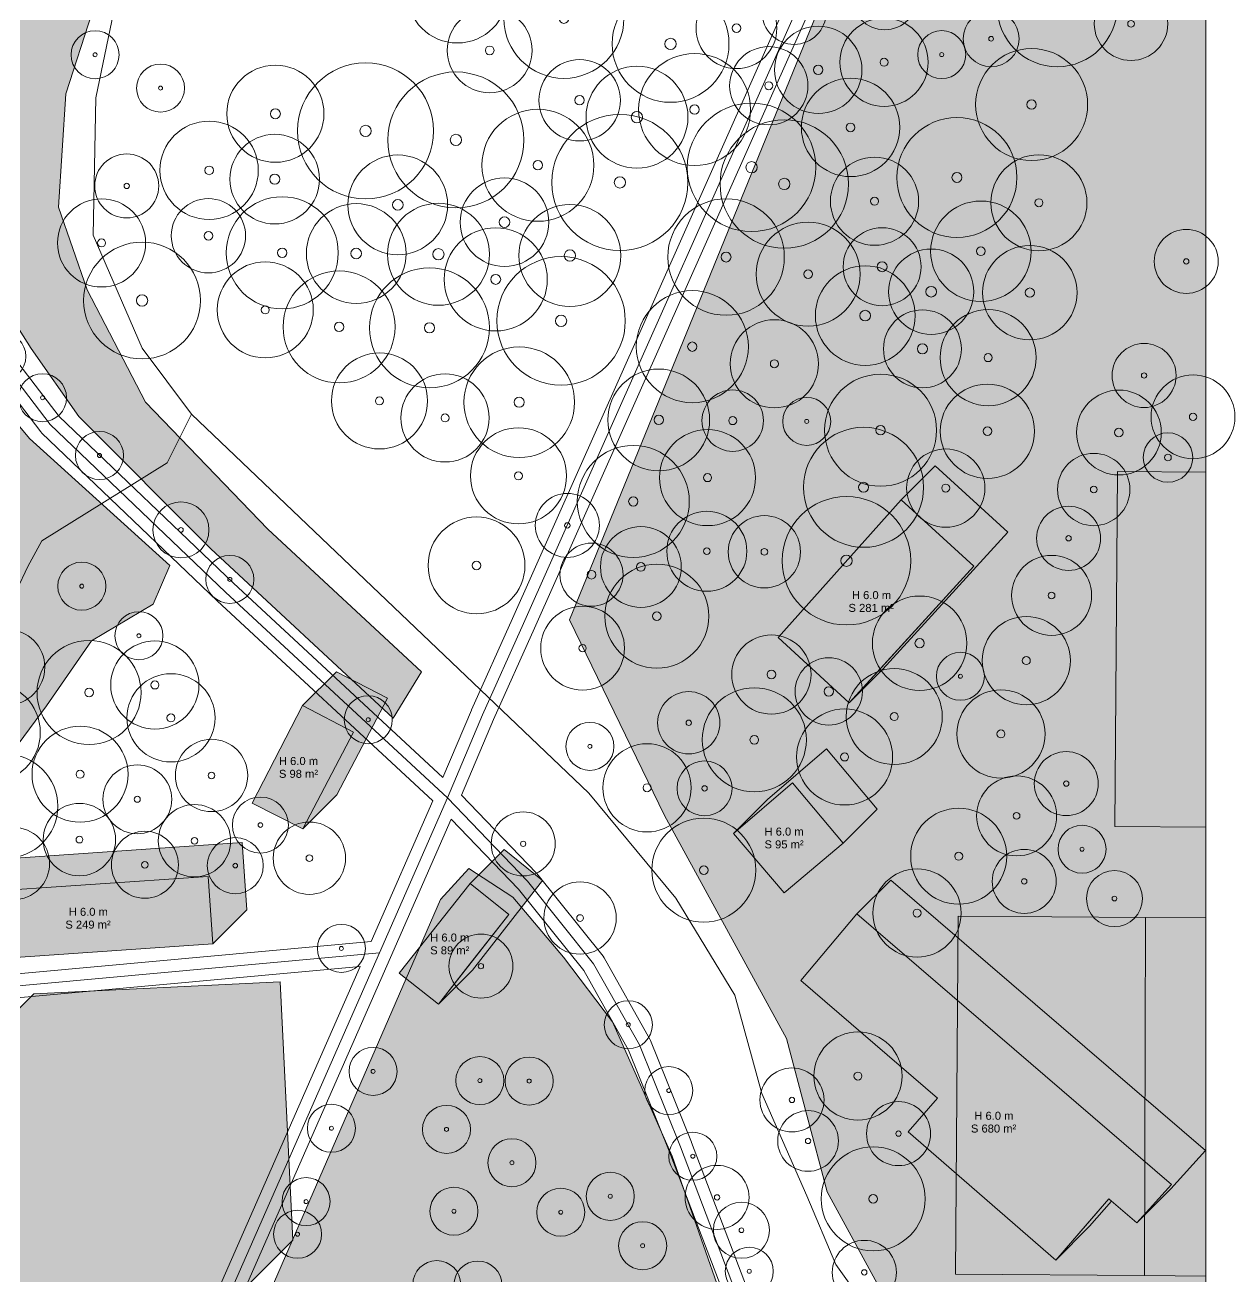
# Model space of a CAD drawing. Header units: metres. Extents: x -6 to 981, y -3 to 1020.
# Drawn here: x 826.9 to 978.1, y 257.2 to 413.7 of the extents above; entities that cross this region are included whole.
import ezdxf

# ---------------------------------------------------------------- set-up
doc = ezdxf.new("R2010")
doc.units = ezdxf.units.M
doc.header["$MEASUREMENT"] = 0
for name, color, linetype, lineweight, true_color in [('TPX_BUILDING_AREAS_TEXT', 7, 'CONTINUOUS', 0, 0x000000), ('TPX_BUILDING_HEIGHTS_TEXT', 7, 'CONTINUOUS', 0, 0x000000), ('TPX_BUILDINGS', 7, 'CONTINUOUS', 0, 0x000000), ('TPX_BUILDINGS_HATCH', 7, 'CONTINUOUS', 0, 0xf0f0f0), ('TPX_BUILDINGS_SHADOWS_HATCH', 7, 'CONTINUOUS', 0, 0x000000), ('TPX_BUILDINGS_SHADOWS_OUTLINES', 7, 'CONTINUOUS', 0, 0x000000), ('TPX_FRAME_PROJECT', 7, 'CONTINUOUS', 0, 0x000000), ('TPX_ROADS_AXES', 7, 'CONTINUOUS', 0, 0x323232), ('TPX_ROADS_CONTOURS', 7, 'CONTINUOUS', 0, 0x646464), ('TPX_VEGETATION_GREEN_SPACES', 7, 'CONTINUOUS', 0, 0x58ba48), ('TPX_VEGETATION_GREEN_SPACES_HATCH', 7, 'CONTINUOUS', 0, 0x58ba48), ('TPX_VEGETATION_TREES_INDIVIDUAL', 7, 'CONTINUOUS', 0, 0x136734), ('TPX_WATERWAYS', 7, 'CONTINUOUS', 0, 0x7aafdf)]:
    doc.layers.add(name, color=color, linetype=linetype, lineweight=lineweight, true_color=true_color)
doc.styles.add('TPX_TEXTE', font='arial.ttf')

# ---------------------------------------------------------------- blocks, each defined once
blk = doc.blocks.new('TREETR005_CR050')
at = {"layer": 'TPX_VEGETATION_TREES_INDIVIDUAL'}
for radius in [4.95, 0.5416666666666666]:
    blk.add_circle((0, 0, 0.0361), radius, dxfattribs=at)
blk = doc.blocks.new('TREETR006_CR055')
at = {"layer": 'TPX_VEGETATION_TREES_INDIVIDUAL'}
for radius in [5.46, 0.5833333333333334]:
    blk.add_circle((0, 0, 0.0361), radius, dxfattribs=at)
blk = doc.blocks.new('TREETR003_CR039')
at = {"layer": 'TPX_VEGETATION_TREES_INDIVIDUAL'}
for radius in [3.89, 0.3333333333333333]:
    blk.add_circle((0, 0, 0.0361), radius, dxfattribs=at)
blk = doc.blocks.new('TREETR007_CR064')
at = {"layer": 'TPX_VEGETATION_TREES_INDIVIDUAL'}
for radius in [6.37, 0.7083333333333334]:
    blk.add_circle((0, 0, 0.0361), radius, dxfattribs=at)
blk = doc.blocks.new('TREETR005_CR052')
at = {"layer": 'TPX_VEGETATION_TREES_INDIVIDUAL'}
for radius in [5.24, 0.4583333333333333]:
    blk.add_circle((0, 0, 0.0361), radius, dxfattribs=at)
blk = doc.blocks.new('TREETR006_CR075')
at = {"layer": 'TPX_VEGETATION_TREES_INDIVIDUAL'}
for radius in [7.5, 0.625]:
    blk.add_circle((0, 0, 0.0361), radius, dxfattribs=at)
blk = doc.blocks.new('TREETR007_CR085')
at = {"layer": 'TPX_VEGETATION_TREES_INDIVIDUAL'}
for radius in [8.5, 0.7083333333333334]:
    blk.add_circle((0, 0, 0.0361), radius, dxfattribs=at)
blk = doc.blocks.new('TREETR007_CR055')
at = {"layer": 'TPX_VEGETATION_TREES_INDIVIDUAL'}
for radius in [5.54, 0.6666666666666666]:
    blk.add_circle((0, 0, 0.0361), radius, dxfattribs=at)
blk = doc.blocks.new('TREETR006_CR070')
at = {"layer": 'TPX_VEGETATION_TREES_INDIVIDUAL'}
for radius in [7, 0.5833333333333334]:
    blk.add_circle((0, 0, 0.0361), radius, dxfattribs=at)
blk = doc.blocks.new('TREETR005_CR063')
at = {"layer": 'TPX_VEGETATION_TREES_INDIVIDUAL'}
for radius in [6.28, 0.5416666666666666]:
    blk.add_circle((0, 0, 0.0361), radius, dxfattribs=at)
blk = doc.blocks.new('TREETR004_CR042')
at = {"layer": 'TPX_VEGETATION_TREES_INDIVIDUAL'}
for radius in [4.19, 0.4166666666666667]:
    blk.add_circle((0, 0, 0.0361), radius, dxfattribs=at)
blk = doc.blocks.new('TREETR007_CR053')
at = {"layer": 'TPX_VEGETATION_TREES_INDIVIDUAL'}
for radius in [5.33, 0.6666666666666666]:
    blk.add_circle((0, 0, 0.0361), radius, dxfattribs=at)
blk = doc.blocks.new('TREETR005_CR061')
at = {"layer": 'TPX_VEGETATION_TREES_INDIVIDUAL'}
for radius in [6.05, 0.5416666666666666]:
    blk.add_circle((0, 0, 0.0361), radius, dxfattribs=at)
blk = doc.blocks.new('TREETR006_CR059')
at = {"layer": 'TPX_VEGETATION_TREES_INDIVIDUAL'}
for radius in [5.9, 0.5833333333333334]:
    blk.add_circle((0, 0, 0.0361), radius, dxfattribs=at)
blk = doc.blocks.new('TREETR003_CR040')
at = {"layer": 'TPX_VEGETATION_TREES_INDIVIDUAL'}
for radius in [4, 0.3333333333333333]:
    blk.add_circle((0, 0, 0.0361), radius, dxfattribs=at)
blk = doc.blocks.new('TREETR003_CR038')
at = {"layer": 'TPX_VEGETATION_TREES_INDIVIDUAL'}
for radius in [3.79, 0.3333333333333333]:
    blk.add_circle((0, 0, 0.0361), radius, dxfattribs=at)
blk = doc.blocks.new('TREETR003_CR030')
at = {"layer": 'TPX_VEGETATION_TREES_INDIVIDUAL'}
for radius in [3, 0.25]:
    blk.add_circle((0, 0, 0.0361), radius, dxfattribs=at)
blk = doc.blocks.new('TREETR006_CR069')
at = {"layer": 'TPX_VEGETATION_TREES_INDIVIDUAL'}
for radius in [6.91, 0.625]:
    blk.add_circle((0, 0, 0.0361), radius, dxfattribs=at)
blk = doc.blocks.new('TREETR003_CR035')
at = {"layer": 'TPX_VEGETATION_TREES_INDIVIDUAL'}
for radius in [3.5, 0.2916666666666667]:
    blk.add_circle((0, 0, 0.0361), radius, dxfattribs=at)
blk = doc.blocks.new('TREETR006_CR056')
at = {"layer": 'TPX_VEGETATION_TREES_INDIVIDUAL'}
for radius in [5.6, 0.625]:
    blk.add_circle((0, 0, 0.0361), radius, dxfattribs=at)
blk = doc.blocks.new('TREETR005_CR065')
at = {"layer": 'TPX_VEGETATION_TREES_INDIVIDUAL'}
for radius in [6.5, 0.5416666666666666]:
    blk.add_circle((0, 0, 0.0361), radius, dxfattribs=at)
blk = doc.blocks.new('TREETR005_CR049')
at = {"layer": 'TPX_VEGETATION_TREES_INDIVIDUAL'}
for radius in [4.89, 0.5]:
    blk.add_circle((0, 0, 0.0361), radius, dxfattribs=at)
blk = doc.blocks.new('TREETR005_CR053')
at = {"layer": 'TPX_VEGETATION_TREES_INDIVIDUAL'}
for radius in [5.3, 0.5416666666666666]:
    blk.add_circle((0, 0, 0.0361), radius, dxfattribs=at)
blk = doc.blocks.new('TREETR004_CR047')
at = {"layer": 'TPX_VEGETATION_TREES_INDIVIDUAL'}
for radius in [4.72, 0.4166666666666667]:
    blk.add_circle((0, 0, 0.0361), radius, dxfattribs=at)
blk = doc.blocks.new('TREETR005_CR060')
at = {"layer": 'TPX_VEGETATION_TREES_INDIVIDUAL'}
for radius in [6, 0.5]:
    blk.add_circle((0, 0, 0.0361), radius, dxfattribs=at)
blk = doc.blocks.new('TREETR006_CR051')
at = {"layer": 'TPX_VEGETATION_TREES_INDIVIDUAL'}
for radius in [5.09, 0.5833333333333334]:
    blk.add_circle((0, 0, 0.0361), radius, dxfattribs=at)
blk = doc.blocks.new('TREETR005_CR059')
at = {"layer": 'TPX_VEGETATION_TREES_INDIVIDUAL'}
for radius in [5.89, 0.5416666666666666]:
    blk.add_circle((0, 0, 0.0361), radius, dxfattribs=at)
blk = doc.blocks.new('TREETR006_CR064')
at = {"layer": 'TPX_VEGETATION_TREES_INDIVIDUAL'}
for radius in [6.36, 0.5833333333333334]:
    blk.add_circle((0, 0, 0.0361), radius, dxfattribs=at)
blk = doc.blocks.new('TREETR005_CR039')
at = {"layer": 'TPX_VEGETATION_TREES_INDIVIDUAL'}
for radius in [3.94, 0.5416666666666666]:
    blk.add_circle((0, 0, 0.0361), radius, dxfattribs=at)
blk = doc.blocks.new('TREETR006_CR065')
at = {"layer": 'TPX_VEGETATION_TREES_INDIVIDUAL'}
for radius in [6.45, 0.625]:
    blk.add_circle((0, 0, 0.0361), radius, dxfattribs=at)
blk = doc.blocks.new('TREETR005_CR062')
at = {"layer": 'TPX_VEGETATION_TREES_INDIVIDUAL'}
for radius in [6.15, 0.5416666666666666]:
    blk.add_circle((0, 0, 0.0361), radius, dxfattribs=at)
blk = doc.blocks.new('TREETR004_CR043')
at = {"layer": 'TPX_VEGETATION_TREES_INDIVIDUAL'}
for radius in [4.3, 0.375]:
    blk.add_circle((0, 0, 0.0361), radius, dxfattribs=at)
blk = doc.blocks.new('TREETR005_CR055')
at = {"layer": 'TPX_VEGETATION_TREES_INDIVIDUAL'}
for radius in [5.51, 0.5]:
    blk.add_circle((0, 0, 0.0361), radius, dxfattribs=at)
blk = doc.blocks.new('TREETR006_CR073')
at = {"layer": 'TPX_VEGETATION_TREES_INDIVIDUAL'}
for radius in [7.28, 0.625]:
    blk.add_circle((0, 0, 0.0361), radius, dxfattribs=at)
blk = doc.blocks.new('TREETR005_CR046')
at = {"layer": 'TPX_VEGETATION_TREES_INDIVIDUAL'}
for radius in [4.64, 0.5416666666666666]:
    blk.add_circle((0, 0, 0.0361), radius, dxfattribs=at)
blk = doc.blocks.new('TREETR005_CR051')
at = {"layer": 'TPX_VEGETATION_TREES_INDIVIDUAL'}
for radius in [5.05, 0.5416666666666666]:
    blk.add_circle((0, 0, 0.0361), radius, dxfattribs=at)
blk = doc.blocks.new('TREETR006_CR049')
at = {"layer": 'TPX_VEGETATION_TREES_INDIVIDUAL'}
for radius in [4.87, 0.625]:
    blk.add_circle((0, 0, 0.0361), radius, dxfattribs=at)
blk = doc.blocks.new('TREETR004_CR050')
at = {"layer": 'TPX_VEGETATION_TREES_INDIVIDUAL'}
for radius in [5, 0.4166666666666667]:
    blk.add_circle((0, 0, 0.0361), radius, dxfattribs=at)
blk = doc.blocks.new('TREETR006_CR041')
at = {"layer": 'TPX_VEGETATION_TREES_INDIVIDUAL'}
for radius in [4.11, 0.625]:
    blk.add_circle((0, 0, 0.0361), radius, dxfattribs=at)
blk = doc.blocks.new('TREETR004_CR046')
at = {"layer": 'TPX_VEGETATION_TREES_INDIVIDUAL'}
for radius in [4.59, 0.4166666666666667]:
    blk.add_circle((0, 0, 0.0361), radius, dxfattribs=at)
blk = doc.blocks.new('TREETR006_CR063')
at = {"layer": 'TPX_VEGETATION_TREES_INDIVIDUAL'}
for radius in [6.27, 0.625]:
    blk.add_circle((0, 0, 0.0361), radius, dxfattribs=at)
blk = doc.blocks.new('TREETR005_CR038')
at = {"layer": 'TPX_VEGETATION_TREES_INDIVIDUAL'}
for radius in [3.84, 0.5]:
    blk.add_circle((0, 0, 0.0361), radius, dxfattribs=at)
blk = doc.blocks.new('TREETR004_CR031')
at = {"layer": 'TPX_VEGETATION_TREES_INDIVIDUAL'}
for radius in [3.09, 0.4166666666666667]:
    blk.add_circle((0, 0, 0.0361), radius, dxfattribs=at)
blk = doc.blocks.new('TREETR007_CR080')
at = {"layer": 'TPX_VEGETATION_TREES_INDIVIDUAL'}
for radius in [8.03, 0.7083333333333334]:
    blk.add_circle((0, 0, 0.0361), radius, dxfattribs=at)
blk = doc.blocks.new('TREETR003_CR034')
at = {"layer": 'TPX_VEGETATION_TREES_INDIVIDUAL'}
for radius in [3.43, 0.3333333333333333]:
    blk.add_circle((0, 0, 0.0361), radius, dxfattribs=at)
blk = doc.blocks.new('TREETR004_CR045')
at = {"layer": 'TPX_VEGETATION_TREES_INDIVIDUAL'}
for radius in [4.52, 0.4166666666666667]:
    blk.add_circle((0, 0, 0.0361), radius, dxfattribs=at)
blk = doc.blocks.new('TREETR007_CR073')
at = {"layer": 'TPX_VEGETATION_TREES_INDIVIDUAL'}
for radius in [7.3, 0.7083333333333334]:
    blk.add_circle((0, 0, 0.0361), radius, dxfattribs=at)
blk = doc.blocks.new('TREETR007_CR062')
at = {"layer": 'TPX_VEGETATION_TREES_INDIVIDUAL'}
for radius in [6.23, 0.6666666666666666]:
    blk.add_circle((0, 0, 0.0361), radius, dxfattribs=at)
blk = doc.blocks.new('TREETR006_CR061')
at = {"layer": 'TPX_VEGETATION_TREES_INDIVIDUAL'}
for radius in [6.07, 0.625]:
    blk.add_circle((0, 0, 0.0361), radius, dxfattribs=at)
blk = doc.blocks.new('TREETR006_CR042')
at = {"layer": 'TPX_VEGETATION_TREES_INDIVIDUAL'}
for radius in [4.2, 0.5833333333333334]:
    blk.add_circle((0, 0, 0.0361), radius, dxfattribs=at)

msp = doc.modelspace()

# ---------------------------------------------------------------- hatches: boundary and pattern name
at = {"layer": 'TPX_BUILDINGS_HATCH'}
for points in [[(936.4114059918211, 354.3255275795236), (921.0072369091795, 337.12579956743866), (929.8801636212156, 328.9499343940988), (945.4747175686643, 346.0370210716501), (936.4114059918211, 354.3255275795236)], [(861.5922255032347, 328.6142400810495), (855.2917179577635, 316.4153827736154), (861.6369137280271, 313.2181152412668), (867.9458250515745, 325.29497090075165), (861.5922255032347, 328.6142400810495)], [(922.8349709027098, 318.9638542244211), (915.441724252014, 312.63881912920624), (921.7563862316892, 305.22995320055634), (929.1485781185911, 311.4441627571359), (922.8349709027098, 318.9638542244211)], [(849.7958168499754, 307.27913037035614), (820.3295597546385, 305.2435478279367), (820.9098200314329, 296.82524529192597), (850.3760990612791, 298.86082974169403), (849.7958168499754, 307.27913037035614)], [(882.5272278302, 306.3796600410715), (873.6610970013426, 295.1806406090036), (878.5734982006834, 291.3098320076242), (887.3534759991453, 302.50967636797577), (882.5272278302, 306.3796600410715)], [(930.8734716885374, 302.5826868126169), (923.8441023342893, 294.2590564796701), (940.9452919476316, 279.56500282976776), (937.2865471356199, 275.3546775886789), (955.7057690136717, 259.3290962288156), (962.3458055966184, 266.9803299019113), (965.8403219692991, 263.9987033912912), (970.1744999401853, 268.76788941118866), (930.8734716885374, 302.5826868126169)]]:
    msp.add_hatch(color=256, dxfattribs=at).paths.add_polyline_path(points)
at = {"layer": 'TPX_BUILDINGS_SHADOWS_HATCH'}
for points in [[(933.9215082638548, 333.3780578682199), (929.8803209774778, 328.95009270403534), (934.1228041165159, 333.1925758430734), (949.7173580639646, 350.2796615669504), (940.6540474407957, 358.5681680748239), (936.4114136212156, 354.32553425524384), (945.4747242443846, 346.0370287010446), (933.9215082638548, 333.3780578682199)], [(865.834865998535, 332.8568805763498), (861.5922331326292, 328.61424771044403), (867.9458307736204, 325.2949804374948), (861.6369366162107, 313.2181381294504), (865.8795542233274, 317.4607557365671), (872.1884665005491, 329.53761234972626), (865.834865998535, 332.8568805763498)], [(919.6843657009886, 316.88145962450653), (915.4418110363767, 312.63890591356903), (922.8349642269895, 318.9638618538156), (929.1485847943113, 311.44417038653046), (933.3912186138914, 315.6868032524362), (927.07761139801, 323.2064947197214), (919.6843657009886, 316.88145962450653)], [(824.5722012036131, 309.4861892769113), (820.329570245056, 305.2435592720285), (849.7958158963011, 307.2791408607736), (850.3761085980223, 298.8608402321115), (854.6187395565794, 303.1034702369943), (854.0384573452757, 311.52177181933075), (824.5722012036131, 309.4861892769113)], [(882.2494987957762, 295.99896660540253), (878.573557328491, 291.3098911354318), (882.8161386959837, 295.5524725029245), (891.5961174481199, 306.7523178169504), (886.7698683255003, 310.6223014900461), (882.5272345059202, 306.379667670466), (887.3534826748655, 302.5096849510446), (882.2494987957762, 295.99896660540253)], [(935.1161121838377, 306.8253282615915), (930.8734783642576, 302.5826944420114), (970.1745066159056, 268.7678970405832), (965.8404716961668, 263.9988531181589), (970.0829624645994, 268.2413438865915), (974.4171404354856, 273.01053086016327), (935.1161121838377, 306.8253282615915)], [(827.9982370846556, 292.61637058947235), (794.0571226589964, 258.6752561638132), (824.8585466854856, 260.1660045692697), (826.4366325848387, 227.88538399431854), (808.3349651806639, 227.00501766894013), (819.758148621826, 217.21974125597626), (813.127346467285, 209.5463289329782), (816.479095887451, 206.65469399187714), (808.7165750973509, 197.7507719108835), (825.6870331280516, 214.72122994158417), (833.4496521466062, 223.62524834368378), (830.0978950970457, 226.51689091417938), (836.7287048809812, 234.19029656145722), (834.5811628811643, 236.02991429064423), (860.3777489178465, 261.8264984199777), (858.7996725552366, 294.1071199486032), (827.9982370846556, 292.61637058947235)], [(959.6289333813475, 263.8496965477243), (955.7058701031492, 259.32919731829315), (959.9484104626463, 263.5717367241159), (962.6679615490721, 266.7054428169504), (962.3458065502928, 266.9803155967966), (959.6289333813475, 263.8496965477243)]]:
    msp.add_hatch(color=256, dxfattribs=at).paths.add_polyline_path(points)
at = {"layer": 'TPX_VEGETATION_GREEN_SPACES_HATCH'}
for points in [[(682.7539000027464, 612.907858283259), (679.3258213513182, 606.7889637062326), (754.9202656262205, 547.3773101875558), (775.7166771405027, 530.7523302147165), (783.3120703213499, 523.1538080284372), (788.8745016567991, 515.1867450783029), (791.5981106274412, 508.6766075203195), (792.9096617214964, 501.6589931556955), (794.7586082928465, 483.7406591484323), (795.8857235424803, 471.4377273628488), (798.5810551159666, 464.9721979210153), (818.1171612255857, 426.59031811449677), (821.6756205075071, 416.2704099724069), (822.9887909405516, 409.41904583666474), (823.2091993801878, 403.4204896995798), (822.6743731015013, 395.52268448565155), (822.5708345883177, 385.6699785301462), (823.1520733349607, 380.3662742683664), (827.6602406018064, 373.26276150438935), (833.6386770718382, 364.737559706904), (850.1383985989378, 348.23130741808563), (872.9310221188352, 327.0541452476755), (876.4613003247068, 332.85068741533905), (857.2551645748899, 350.6573604652658), (841.9844345562742, 366.54226246569306), (834.660769891052, 380.5668758461252), (831.0930294506834, 390.9201187202707), (832.0322670452879, 405.0876220772043), (835.2976650708006, 415.2316125938669), (836.1072048657225, 424.83373776171356), (836.5763439648435, 431.8676160881296), (833.8308710568235, 442.1132625648752), (822.0718836300657, 450.7933515617624), (810.3424095623777, 462.5656150886789), (803.9775938504026, 477.7449316093698), (801.1052736752317, 493.75548973772675), (798.3884901516722, 511.0170606682077), (795.3571848385618, 521.3984550544992), (793.7732405178831, 524.9493688652292), (790.1507658474729, 530.5591920921579), (780.1036629193113, 540.0543026039377), (682.7539000027464, 612.907858283259)], [(974.4774574788171, 534.3641466209665), (894.9610504658776, 339.35802975390106), (906.8282818348962, 314.89335957262665), (922.080864384945, 287.03799572680146), (927.1347450764733, 267.86992207262665), (933.4012283833581, 256.40477505419403), (940.7081799061853, 248.64286556933075), (953.037952855404, 240.55602207873017), (968.4953083546716, 234.17959728930146), (974.4774574788171, 233.23383846972138), (974.4774574788171, 257.3345636436716), (966.8208984883386, 257.3943780967966), (943.1769775899011, 257.5752309868112), (943.5170120747644, 302.31815281603485), (966.9119572194177, 302.1396669456735), (974.4774574788171, 302.08348217699677), (974.4774574788171, 313.4162725517526), (963.0952171834069, 313.5038751671091), (963.4412655385095, 357.88096752855927), (974.4774574788171, 357.79602757189423), (974.4774574788171, 534.3641466209665)], [(709.2843994610594, 383.74721852038056), (707.476350259094, 378.86534252855927), (711.585185479431, 378.0724004814401), (710.7897772305296, 372.9702600548044), (720.8654064648435, 371.46639767382294), (718.1910223477171, 357.06053105089813), (750.8717264645384, 350.86297550890595), (753.3858274929808, 356.5029176780954), (761.6095499508665, 355.54880085680634), (766.2506794445799, 359.3728365013376), (771.5617594235227, 359.16698303911835), (781.0014099591062, 359.23209324572235), (786.1370243542478, 356.6891922065988), (789.9138283245848, 350.1911777565256), (792.7640528195188, 339.8891014168039), (796.3360132687376, 327.9729579994455), (804.4552387707517, 310.0391563484445), (818.3397535794065, 313.4203619072214), (829.5795969479368, 328.5869487831369), (835.2383989804075, 336.7351602623239), (842.9117197506712, 341.30619564745575), (845.0255989544676, 346.1408399650827), (827.4859566204832, 362.01414433214813), (819.8756498806761, 371.0758623192087), (763.3230680935667, 363.5683645317331), (760.0156759732054, 397.1845106193796), (751.4220556729124, 396.490640074946), (754.4149670117185, 370.04885330889374), (739.0581869595335, 368.87642040941864), (737.3188290112303, 387.2370790550485), (731.2856754772947, 388.01512757036835), (725.6559223645017, 386.92721405718476), (721.5901331417845, 386.21231308672577), (709.2843994610594, 383.74721852038056)], [(963.4412659582449, 357.88096752855927), (963.0952166494681, 313.5038761207834), (974.4774578985525, 313.41627350542694), (974.4774578985525, 357.79602757189423), (963.4412659582449, 357.88096752855927)], [(791.7883414454991, 122.19721732195467), (777.3385314174229, 104.74472937639803), (786.2093562312657, 103.36327300127596), (793.7161235042149, 105.50846896227449), (800.8581370540196, 106.54874739702791), (809.2866496272618, 100.94851908739656), (816.6931409068638, 95.59080920275301), (823.6336707301671, 95.5800431733951), (827.2826623149449, 95.74475894030184), (825.5317172236973, 80.7869523530826), (814.3274954982335, 56.331622458063066), (799.7782992549473, 3.343448042869568e-07), (974.4774579234654, 3.343448042869568e-07), (974.4774579234654, 217.5612567430362), (969.0428446956212, 218.29099497850984), (955.4454526134068, 221.94520411547273), (944.3032569118077, 227.07238612230867), (930.5657147594029, 235.10614714678377), (922.5210932918126, 240.80238089617342), (917.1789941020543, 245.7967475419864), (913.6726388164097, 255.5730031495914), (907.7724351115758, 272.3217471605167), (900.3314360805089, 289.1184304719791), (894.1859492488438, 297.2018216615543), (887.8720406718785, 304.6882852083072), (882.3728846736485, 308.2654145723209), (878.8418387599522, 304.3974965577945), (849.9188489146763, 237.84768042620271), (814.4620026774937, 161.7836574083194), (801.9767178721959, 137.50681719835848), (791.7883414454991, 122.19721732195467)], [(943.5170111172483, 302.31815186236054), (943.176976632385, 257.57523194048554), (966.8208984844969, 257.3943780967966), (966.911957215576, 302.1396669456735), (943.5170111172483, 302.31815186236054)], [(966.9119575055083, 302.1396669456735), (966.8208987744292, 257.3943780967966), (974.4774577649077, 257.3345636436716), (974.4774577649077, 302.08348122332245), (966.9119575055083, 302.1396669456735)]]:
    msp.add_hatch(color=256, dxfattribs=at).paths.add_polyline_path(points)

# ---------------------------------------------------------------- linework, layer by layer
at = {"layer": 'TPX_BUILDINGS', "elevation": 0.042100000000000005}
for points in [[(936.4114059918211, 354.3255275795236), (921.0072369091795, 337.12579956743866), (929.8801636212156, 328.9499343940988), (945.4747175686643, 346.0370210716501)], [(861.5922255032347, 328.6142400810495), (855.2917179577635, 316.4153827736154), (861.6369137280271, 313.2181152412668), (867.9458250515745, 325.29497090075165)], [(922.8349709027098, 318.9638542244211), (915.441724252014, 312.63881912920624), (921.7563862316892, 305.22995320055634), (929.1485781185911, 311.4441627571359)], [(849.7958168499754, 307.27913037035614), (820.3295597546385, 305.2435478279367), (820.9098200314329, 296.82524529192597), (850.3760990612791, 298.86082974169403)], [(882.5272278302, 306.3796600410715), (873.6610970013426, 295.1806406090036), (878.5734982006834, 291.3098320076242), (887.3534759991453, 302.50967636797577)], [(930.8734716885374, 302.5826868126169), (923.8441023342893, 294.2590564796701), (940.9452919476316, 279.56500282976776), (937.2865471356199, 275.3546775886789), (955.7057690136717, 259.3290962288156), (962.3458055966184, 266.9803299019113), (965.8403219692991, 263.9987033912912), (970.1744999401853, 268.76788941118866)]]:
    msp.add_lwpolyline(points, close=True, dxfattribs=at)
at = {"layer": 'TPX_BUILDINGS_SHADOWS_OUTLINES', "elevation": 0.0391}
for points in [[(933.9215082638548, 333.3780578682199), (929.8803209774778, 328.95009270403534), (934.1228041165159, 333.1925758430734), (949.7173580639646, 350.2796615669504), (940.6540474407957, 358.5681680748239), (936.4114136212156, 354.32553425524384), (945.4747242443846, 346.0370287010446)], [(865.834865998535, 332.8568805763498), (861.5922331326292, 328.61424771044403), (867.9458307736204, 325.2949804374948), (861.6369366162107, 313.2181381294504), (865.8795542233274, 317.4607557365671), (872.1884665005491, 329.53761234972626)], [(919.6843657009886, 316.88145962450653), (915.4418110363767, 312.63890591356903), (922.8349642269895, 318.9638618538156), (929.1485847943113, 311.44417038653046), (933.3912186138914, 315.6868032524362), (927.07761139801, 323.2064947197214)], [(824.5722012036131, 309.4861892769113), (820.329570245056, 305.2435592720285), (849.7958158963011, 307.2791408607736), (850.3761085980223, 298.8608402321115), (854.6187395565794, 303.1034702369943), (854.0384573452757, 311.52177181933075)], [(882.2494987957762, 295.99896660540253), (878.573557328491, 291.3098911354318), (882.8161386959837, 295.5524725029245), (891.5961174481199, 306.7523178169504), (886.7698683255003, 310.6223014900461), (882.5272345059202, 306.379667670466), (887.3534826748655, 302.5096849510446)], [(935.1161121838377, 306.8253282615915), (930.8734783642576, 302.5826944420114), (970.1745066159056, 268.7678970405832), (965.8404716961668, 263.9988531181589), (970.0829624645994, 268.2413438865915), (974.4171404354856, 273.01053086016327)], [(827.9982370846556, 292.61637058947235), (794.0571226589964, 258.6752561638132), (824.8585466854856, 260.1660045692697), (826.4366325848387, 227.88538399431854), (808.3349651806639, 227.00501766894013), (819.758148621826, 217.21974125597626), (813.127346467285, 209.5463289329782), (816.479095887451, 206.65469399187714), (808.7165750973509, 197.7507719108835), (825.6870331280516, 214.72122994158417), (833.4496521466062, 223.62524834368378), (830.0978950970457, 226.51689091417938), (836.7287048809812, 234.19029656145722), (834.5811628811643, 236.02991429064423), (860.3777489178465, 261.8264984199777), (858.7996725552366, 294.1071199486032)], [(959.6289333813475, 263.8496965477243), (955.7058701031492, 259.32919731829315), (959.9484104626463, 263.5717367241159), (962.6679615490721, 266.7054428169504), (962.3458065502928, 266.9803155967966)]]:
    msp.add_lwpolyline(points, close=True, dxfattribs=at)
at = {"layer": 'TPX_FRAME_PROJECT', "elevation": 0.0001}
msp.add_lwpolyline([(0, 0), (974.477457903442, 0), (974.477457903442, 1013.1883304733783), (0, 1013.1883304733783)], close=True, dxfattribs=at)
at = {"layer": 'TPX_ROADS_AXES', "elevation": 0.030099999999999995}
for points in [[(879.6902826429578, 317.0806068489328), (884.0780351759167, 327.46884575579315), (889.21276837599, 338.8918632576242), (929.3117530943127, 429.0550884315744), (974.4774578214856, 534.7305053779855)], [(879.6902822964475, 317.0806068489328), (851.9535164349363, 342.8160852501169), (830.0682110302732, 363.7629627296701), (823.9221863262937, 371.77989903185517)], [(444.2701258175657, 8.381903171539307e-08), (475.346714448242, 4.426684463396668), (493.24911541870097, 7.447607124224305), (544.0990566723631, 14.055051887407899), (670.875013779907, 33.67048176564276), (678.5601334088133, 35.43703945912421), (684.430714082031, 37.664289558306336), (695.0381912701414, 41.69734581746161), (713.7930063717649, 53.79938896931708), (723.2907938473509, 59.926860893145204), (740.7787575238035, 72.70608242787421), (757.9843668453977, 88.00409706868231), (768.1710352413938, 99.11284073628485), (779.9635624401853, 112.97727783955634), (791.160188149719, 127.6011248473078), (800.1598944180296, 142.74471863545477), (807.9876265042112, 157.4672194365412), (845.6566271298216, 239.62850769795477), (871.1965088360594, 297.7423725966364), (879.6902822964475, 317.08060749806464)], [(974.477458339883, 220.55459061358124), (965.1255801736843, 222.11903134081513), (953.0192559778225, 225.5262798378244), (944.0054572641384, 229.97923413012177), (934.7218831598293, 235.25498333666474), (927.0642684518825, 241.37980309221894), (922.6497968256008, 245.26801243517548), (918.409249645425, 250.32947197649628), (915.7098430215847, 255.3762487480417), (908.8079656183254, 273.49786987993866), (903.6926559030544, 286.2156404564157), (897.9688437997829, 296.3566383430734), (889.7099879800808, 306.6880592415109), (879.6902822076809, 317.0806068489328)], [(615.2101444714353, 100.22973957750946), (632.5855097286985, 121.25637570116669), (659.8300213330076, 154.22601738665253), (681.3372692578123, 179.89071980211884), (762.3005299084471, 273.46503773424774), (766.4210905545042, 276.90610161516815), (781.1127848141477, 284.61341133806854), (789.45167679718, 288.70144787523896), (801.5009493344114, 291.36859646532685), (871.1965088360594, 297.7423729011789)]]:
    msp.add_lwpolyline(points, dxfattribs=at)
at = {"layer": 'TPX_ROADS_CONTOURS', "elevation": 0.027099999999999996}
for points in [[(927.9367420832277, 429.65464037284255), (887.8434164682985, 339.50414007529616), (882.7099011103273, 328.083831962198), (882.6962378183962, 328.05248468741775), (879.1413672129274, 319.63613909110427), (852.9822943369509, 343.9077579341829), (831.1885779062868, 364.76697367057204), (825.1941702524782, 372.58614080771804)], [(917.0775997797609, 255.9994460903108), (910.2097389856935, 274.031754668802), (910.1996147791506, 274.0576145015657), (905.0843050638796, 286.77538507804275), (904.998944536841, 286.95293920859694), (899.2751324335695, 297.09393709525466), (899.1404946009279, 297.2932464443147), (890.8816387812258, 307.6246673427522), (890.7898419062258, 307.72917192801833), (881.4572975794435, 317.40898817405105), (885.4531805674196, 326.86945551261306), (890.5833370844484, 338.28231924399734), (930.6823218027712, 428.44554441794753)], [(822.7317564646364, 370.867279227823), (828.8777802149416, 362.85034197196364), (829.031038538611, 362.6793233714998), (850.9163439432741, 341.73244589194655), (850.9332678476931, 341.7164975963533), (877.8877957026125, 316.70681780204177), (870.1789066950441, 299.15556925162673), (801.3643429438234, 292.8623620830476)], [(847.0298636118532, 239.02499788627028), (872.569745318091, 297.1388627849519), (880.1636974970461, 314.42842596396804), (888.5818102518679, 305.69706838950515), (896.7218592325808, 295.5142690502107), (902.3378451029421, 285.56430929526687), (907.4111359278322, 272.9510080181062), (914.3080704371096, 254.8423635326326)]]:
    msp.add_lwpolyline(points, dxfattribs=at)
msp.add_lwpolyline([(634.694859759009, 121.4542037807405), (660.9830143610598, 153.26651972159743), (682.4793541590334, 178.91820638999343), (763.3553221384645, 272.3916332088411), (767.2596905390383, 275.6521560512483), (781.7914679209352, 283.2755729518831), (789.9509442011476, 287.27565306052566), (801.7322714487673, 289.8834907375276), (868.7997429529787, 296.0169240795076), (844.2881643931032, 240.24287527427077), (806.6424849192263, 158.13245504722), (798.8521988550783, 143.48038309440017), (789.9156801859499, 128.443113502115), (778.7959988276125, 113.9197627864778), (767.0465748468996, 100.10600202903152), (756.9305117289186, 89.07425421103835), (739.8357489267946, 73.87479704245925), (722.4409859339357, 61.16368120536208), (713.9047672907473, 55.65656393393874)], close=True, dxfattribs=at)
at = {"layer": 'TPX_VEGETATION_GREEN_SPACES', "elevation": 0.0031}
for points in [[(974.4774574788171, 534.3641466209665), (894.9610504658776, 339.35802975390106), (906.8282818348962, 314.89335957262665), (922.080864384945, 287.03799572680146), (927.1347450764733, 267.86992207262665), (933.4012283833581, 256.40477505419403), (940.7081799061853, 248.64286556933075), (953.037952855404, 240.55602207873017), (968.4953083546716, 234.17959728930146), (974.4774574788171, 233.23383846972138), (974.4774574788171, 257.3345636436716), (966.8208984883386, 257.3943780967966), (943.1769775899011, 257.5752309868112), (943.5170120747644, 302.31815281603485), (966.9119572194177, 302.1396669456735), (974.4774574788171, 302.08348217699677), (974.4774574788171, 313.4162725517526), (963.0952171834069, 313.5038751671091), (963.4412655385095, 357.88096752855927), (974.4774574788171, 357.79602757189423)], [(963.4412659582449, 357.88096752855927), (963.0952166494681, 313.5038761207834), (974.4774578985525, 313.41627350542694), (974.4774578985525, 357.79602757189423)], [(943.5170111172483, 302.31815186236054), (943.176976632385, 257.57523194048554), (966.8208984844969, 257.3943780967966), (966.911957215576, 302.1396669456735)], [(966.9119575055083, 302.1396669456735), (966.8208987744292, 257.3943780967966), (974.4774577649077, 257.3345636436716), (974.4774577649077, 302.08348122332245)]]:
    msp.add_lwpolyline(points, close=True, dxfattribs=at)
for points in [[(823.1520733349607, 380.3662742683664), (827.6602406018064, 373.26276150438935), (833.6386770718382, 364.737559706904), (850.1383985989378, 348.23130741808563), (872.9310221188352, 327.0541452476755), (876.4613003247068, 332.85068741533905), (857.2551645748899, 350.6573604652658), (841.9844345562742, 366.54226246569306), (834.660769891052, 380.5668758461252), (831.0930294506834, 390.9201187202707), (832.0322670452879, 405.0876220772043), (835.2976650708006, 415.2316125938669), (836.1072048657225, 424.83373776171356), (836.5763439648435, 431.8676160881296), (833.8308710568235, 442.1132625648752), (822.0718836300657, 450.7933515617624)], [(818.3397535794065, 313.4203619072214), (829.5795969479368, 328.5869487831369), (835.2383989804075, 336.7351602623239), (842.9117197506712, 341.30619564745575), (845.0255989544676, 346.1408399650827), (827.4859566204832, 362.01414433214813), (819.8756498806761, 371.0758623192087)], [(913.6726388164097, 255.5730031495914), (907.7724351115758, 272.3217471605167), (900.3314360805089, 289.1184304719791), (894.1859492488438, 297.2018216615543), (887.8720406718785, 304.6882852083072), (882.3728846736485, 308.2654145723209), (878.8418387599522, 304.3974965577945), (849.9188489146763, 237.84768042620271)]]:
    msp.add_lwpolyline(points, dxfattribs=at)
at = {"layer": 'TPX_WATERWAYS', "elevation": 0.0091}
for points in [[(824.7632167683914, 452.94015255663544), (833.4918935643509, 447.7250093529001), (836.9045741902664, 442.19479218218476), (839.4902379857376, 431.252376944758), (839.2200458394364, 425.0035671303049), (839.3223512517288, 421.6773857185617), (835.7800004826859, 404.5752710411325), (835.4345291005448, 387.42050495836884), (841.5702894078568, 373.30746212694794), (847.7042167531326, 365.0246347496286), (897.3678806172684, 317.6769260475412), (908.2232282506302, 304.5608495781198), (915.6320007191971, 292.419763953425), (918.9710004674271, 280.1511997291818), (924.6023891316727, 267.3398479530588), (928.2350194798782, 258.75946560595185), (934.4797265874222, 250.0322784492746)], [(553.5422701351927, 427.9642385551706), (553.687703561096, 411.13729038927704), (601.3145918362425, 343.14700356218964), (732.9394602291868, 312.55040589068085), (759.7580303662107, 308.9914154121652), (794.7249140255735, 316.63829174730927), (819.3104156964109, 328.87331047747284), (823.1143335812376, 337.2608865806833), (827.2661203854368, 345.9887508461252), (829.0009378903196, 349.2198242256418)], [(844.6692556851194, 358.9684461662546), (847.7042164318846, 365.0246347496286)], [(829.0009378903196, 349.2198242256418), (844.6692556851194, 358.9684461662546)]]:
    msp.add_lwpolyline(points, dxfattribs=at)

# ---------------------------------------------------------------- block references
at = {"layer": 'TPX_VEGETATION_TREES_INDIVIDUAL'}
for name, p in [('TREETR006_CR063', (880.9355512002949, 417.7065936936997, 0.0361)), ('TREETR006_CR075', (955.8951856971253, 415.9703822224401, 0.0361)), ('TREETR006_CR075', (894.2570440536365, 414.5136736771092, 0.0361)), ('TREETR006_CR041', (934.3383893829305, 417.1977090346627, 0.0361)), ('TREETR007_CR073', (907.5785442652414, 411.3207695498131, 0.0361)), ('TREETR005_CR051', (915.8138441316551, 413.2862660442479, 0.0361)), ('TREETR003_CR040', (923.0221629351145, 415.26155311148614, 0.0361)), ('TREETR004_CR046', (965.1185201207991, 413.838569176849, 0.0361)), ('TREETR005_CR053', (884.9752825498581, 410.5141986841336, 0.0361)), ('TREETR003_CR035', (947.6404284455348, 411.9610728728585, 0.0361)), ('TREETR006_CR055', (926.0349443980958, 408.0789577974938, 0.0361)), ('TREETR005_CR055', (934.2605076138861, 409.02257720194757, 0.0361)), ('TREETR003_CR030', (835.6705736868898, 409.9622630318627, 0.0361)), ('TREETR003_CR030', (941.4590908718528, 409.9759857128374, 0.0361)), ('TREETR006_CR070', (910.5815792934736, 403.11627451563254, 0.0361)), ('TREETR005_CR049', (919.8536001591128, 406.09388214861974, 0.0361)), ('TREETR006_CR070', (952.6974512183806, 403.73702666768804, 0.0361)), ('TREETR003_CR030', (843.8474268195569, 405.7963524153456, 0.0361)), ('TREETR006_CR061', (858.1959044496762, 402.59359197644517, 0.0361)), ('TREETR007_CR085', (869.4731929019326, 400.44211210124195, 0.0361)), ('TREETR006_CR051', (896.2136116346228, 404.2751795547083, 0.0361)), ('TREETR007_CR064', (903.3829879523837, 402.1628858516924, 0.0361)), ('TREETR007_CR085', (880.7602257486433, 399.3125367858447, 0.0361)), ('TREETR005_CR062', (930.0747092267848, 400.8865746166557, 0.0361)), ('TREETR007_CR080', (917.7022750606993, 395.8945257952437, 0.0361)), ('TREETR006_CR070', (891.0008023862611, 396.148974862881, 0.0361)), ('TREETR007_CR085', (901.2511230605305, 394.0073154270649, 0.0361)), ('TREETR006_CR075', (943.3670326081337, 394.62803279422224, 0.0361)), ('TREETR005_CR062', (849.9118681642576, 395.51867151772603, 0.0361)), ('TREETR007_CR080', (921.7907211002312, 393.81159921642393, 0.0361)), ('TREETR006_CR056', (858.117964935198, 394.4184475564398, 0.0361)), ('TREETR003_CR040', (839.6225806136499, 393.5728066470474, 0.0361)), ('TREETR007_CR062', (873.493441730272, 391.20591406105086, 0.0361)), ('TREETR005_CR060', (953.6076300462591, 391.4645301075652, 0.0361)), ('TREETR005_CR055', (933.0680291600293, 391.6601852560416, 0.0361)), ('TREETR007_CR055', (886.824705587409, 389.0348720308393, 0.0361)), ('TREETR005_CR055', (836.4734288810287, 386.44892781740054, 0.0361)), ('TREETR005_CR046', (849.8339224809315, 387.34352158755064, 0.0361)), ('TREETR006_CR070', (859.057263984927, 385.2116118436679, 0.0361)), ('TREETR007_CR062', (868.3000917519093, 385.12349851755425, 0.0361)), ('TREETR007_CR064', (878.5699002199108, 385.0256041670218, 0.0361)), ('TREETR007_CR064', (895.0015934096882, 384.868993668817, 0.0361)), ('TREETR006_CR073', (914.5142284976318, 384.68305141245946, 0.0361)), ('TREETR005_CR063', (946.3603657820495, 385.40164229506627, 0.0361)), ('TREETR006_CR065', (885.7295467306976, 381.891400762368, 0.0361)), ('TREETR005_CR065', (924.7645640856354, 382.5414127493277, 0.0361)), ('TREETR006_CR049', (934.0171277927002, 383.47525044251233, 0.0361)), ('TREETR003_CR040', (972.0251493545948, 384.13521767035127, 0.0361)), ('TREETR007_CR073', (841.5401250615832, 379.2467021327466, 0.0361)), ('TREETR007_CR053', (940.149809074821, 380.35086720995605, 0.0361)), ('TREETR006_CR059', (952.4735824672389, 380.2334778881632, 0.0361)), ('TREETR005_CR060', (856.9351046776865, 378.0779311484657, 0.0361)), ('TREETR006_CR075', (877.4552544361213, 375.838340791408, 0.0361)), ('TREETR007_CR080', (893.8967007258907, 376.7036240324378, 0.0361)), ('TREETR007_CR062', (931.9047539322637, 377.3634504871443, 0.0361)), ('TREETR006_CR070', (866.1584554035799, 375.9460260299966, 0.0361)), ('TREETR006_CR070', (910.2991938059567, 373.4813519595191, 0.0361)), ('TREETR006_CR049', (939.054685252544, 373.20738603454083, 0.0361)), ('TREETR005_CR060', (947.2608058223268, 372.10722895525396, 0.0361)), ('TREETR005_CR055', (920.549539485306, 371.3397074136883, 0.0361)), ('TREETR003_CR030', (824.0132201087545, 372.2599214608781, 0.0361)), ('TREETR005_CR060', (871.2056939887698, 366.70001644687727, 0.0361)), ('TREETR006_CR069', (888.6643981470261, 366.5336074465886, 0.0361)), ('TREETR003_CR040', (966.753997525957, 369.8775916607119, 0.0361)), ('TREETR003_CR030', (829.0994054412004, 367.1014727721922, 0.0361)), ('TREETR005_CR055', (879.4020741734421, 364.57791058300063, 0.0361)), ('TREETR006_CR064', (906.1036262401612, 364.32343476172537, 0.0361)), ('TREETR006_CR070', (933.822424707294, 363.03734563943, 0.0361)), ('TREETR005_CR052', (972.8672327309614, 364.70943215303123, 0.0361)), ('TREETR005_CR038', (915.3464709151303, 364.2353624710813, 0.0361)), ('TREETR005_CR059', (947.1732009718544, 362.9101672200486, 0.0361)), ('TREETR005_CR053', (963.6049252061639, 362.7536627580412, 0.0361)), ('TREETR003_CR030', (924.5893154505757, 364.1472981492989, 0.0361)), ('TREETR005_CR060', (888.5767431716667, 357.33653962565586, 0.0361)), ('TREETR005_CR060', (912.1973623855738, 357.11144364485517, 0.0361)), ('TREETR006_CR075', (931.7003118152497, 355.90363720897585, 0.0361)), ('TREETR003_CR030', (836.2200731262565, 359.87964483117685, 0.0361)), ('TREETR004_CR031', (969.7376265546773, 359.6292912112549, 0.0361)), ('TREETR006_CR070', (902.9252973141265, 354.1338275447488, 0.0361)), ('TREETR005_CR049', (941.9701466220431, 355.80580433132127, 0.0361)), ('TREETR004_CR045', (960.4558488446637, 355.62972994474694, 0.0361)), ('TREETR003_CR035', (846.4022156125866, 350.58464588364586, 0.0361)), ('TREETR003_CR040', (894.680210876104, 351.14643109124154, 0.0361)), ('TREETR007_CR080', (929.5587252523401, 346.72612908063456, 0.0361)), ('TREETR005_CR061', (883.3346867762157, 346.14460904803127, 0.0361)), ('TREETR004_CR050', (912.1097278123489, 347.9143683658913, 0.0361)), ('TREETR004_CR045', (919.2986179074505, 347.8458713325672, 0.0361)), ('TREETR003_CR040', (957.3165013017133, 349.5276906862855, 0.0361)), ('TREETR005_CR051', (903.8743774182512, 345.9488610001281, 0.0361)), ('TREETR005_CR039', (897.7027317651082, 344.9856833308004, 0.0361)), ('TREETR003_CR030', (852.5056638435344, 344.3945087483153, 0.0361)), ('TREETR004_CR050', (955.1944018587819, 342.3939691837877, 0.0361)), ('TREETR003_CR030', (834.0101926213247, 343.54887044709176, 0.0361)), ('TREETR005_CR065', (905.8699199692928, 339.79789928300306, 0.0361)), ('TREETR006_CR059', (938.7042384299566, 336.41909520560876, 0.0361)), ('TREETR003_CR030', (841.1406236129114, 337.34892967389897, 0.0361)), ('TREETR005_CR052', (896.5880995387561, 335.79838446341455, 0.0361)), ('TREETR005_CR055', (952.0355810116162, 334.24812620552257, 0.0361)), ('TREETR004_CR047', (824.6698735156679, 333.41802438767627, 0.0361)), ('TREETR005_CR065', (834.9104991888162, 330.2543913726695, 0.0361)), ('TREETR005_CR055', (843.1361324012978, 331.1979501512833, 0.0361)), ('TREETR005_CR050', (920.1795566337532, 332.5076104863547, 0.0361)), ('TREETR003_CR030', (943.800228654407, 332.2825855938718, 0.0361)), ('TREETR006_CR042', (927.3489855681546, 330.3953207312152, 0.0361)), ('TREETR005_CR055', (845.1511305795866, 327.0907674310729, 0.0361)), ('TREETR005_CR060', (935.5356684083818, 327.25135254347697, 0.0361)), ('TREETR005_CR063', (822.5379364649998, 325.2624151776545, 0.0361)), ('TREETR003_CR039', (909.851274956367, 326.4740670705214, 0.0361)), ('TREETR005_CR065', (918.0476927333511, 324.3519842531532, 0.0361)), ('TREETR005_CR055', (948.8670219538035, 325.0803781603463, 0.0361)), ('TREETR003_CR030', (869.7988054336747, 326.8557879202999, 0.0361)), ('TREETR005_CR060', (929.3250737161725, 322.2005552034825, 0.0361)), ('TREETR005_CR060', (833.7860673185787, 320.04518404975533, 0.0361)), ('TREETR003_CR030', (897.4982229629532, 323.52580405957997, 0.0361)), ('TREETR004_CR045', (850.217861933168, 319.8885076241568, 0.0361)), ('TREETR005_CR065', (824.5042009103927, 316.0457227039151, 0.0361)), ('TREETR005_CR055', (904.6384406368015, 318.347796398215, 0.0361)), ('TREETR003_CR040', (957.024516171834, 318.8707247264683, 0.0361)), ('TREETR004_CR043', (840.9457459042897, 316.91093306522816, 0.0361)), ('TREETR003_CR034', (911.8273506879341, 318.2792948912829, 0.0361)), ('TREETR004_CR050', (950.8236607351573, 314.8418119889684, 0.0361)), ('TREETR004_CR045', (833.7081109043793, 311.8699768250808, 0.0361)), ('TREETR004_CR045', (848.0859421800124, 311.73288376722485, 0.0361)), ('TREETR003_CR035', (856.3213304009987, 313.6983558423817, 0.0361)), ('TREETR003_CR040', (889.165458247764, 311.34129556361586, 0.0361)), ('TREETR005_CR065', (911.7299796001171, 308.06028523202986, 0.0361)), ('TREETR005_CR060', (943.5860787197598, 309.8007824877277, 0.0361)), ('TREETR004_CR045', (825.4629711920861, 308.88262002915144, 0.0361)), ('TREETR004_CR045', (862.4442895131069, 309.5520073142834, 0.0361)), ('TREETR003_CR030', (959.0006292345934, 310.6759568541311, 0.0361)), ('TREETR004_CR042', (841.8947832546546, 308.72593131288886, 0.0361)), ('TREETR003_CR035', (853.1916537921643, 308.61822242988274, 0.0361)), ('TREETR003_CR040', (951.772781804495, 306.65682146092877, 0.0361)), ('TREETR005_CR055', (938.3829974611872, 302.69638548931107, 0.0361)), ('TREETR003_CR035', (963.0501869863365, 304.50542527623475, 0.0361)), ('TREETR004_CR045', (896.2667261825991, 302.07566924439743, 0.0361)), ('TREETR003_CR030', (866.445086533553, 298.27192540327087, 0.0361)), ('TREETR003_CR040', (883.884422857489, 296.06170655600727, 0.0361)), ('TREETR003_CR030', (902.3020650900435, 288.7322141188197, 0.0361)), ('TREETR005_CR055', (930.9993731545401, 282.326811674051, 0.0361)), ('TREETR003_CR030', (870.4069284454454, 282.9042186094448, 0.0361)), ('TREETR003_CR030', (883.7480669089127, 281.75505998404697, 0.0361)), ('TREETR003_CR030', (889.9100111652515, 281.6963326772675, 0.0361)), ('TREETR003_CR030', (907.3591154422029, 280.50805386155844, 0.0361)), ('TREETR003_CR040', (922.7542408648878, 279.33937211707234, 0.0361)), ('TREETR003_CR030', (865.2037850350607, 275.7998372251168, 0.0361)), ('TREETR003_CR030', (879.5816635268275, 275.6627877037972, 0.0361)), ('TREETR003_CR040', (936.0661829054006, 275.12456553429365, 0.0361)), ('TREETR003_CR038', (924.7595436756965, 274.21028160257265, 0.0361)), ('TREETR003_CR030', (887.7586367686163, 271.49686328321695, 0.0361)), ('TREETR003_CR030', (910.3621905940818, 272.30346104316413, 0.0361)), ('TREETR005_CR065', (932.9073293925612, 266.97867636568844, 0.0361)), ('TREETR003_CR040', (913.3944810373941, 267.16457936307415, 0.0361)), ('TREETR003_CR030', (862.0351354017621, 266.63206203794107, 0.0361)), ('TREETR003_CR030', (900.043584435829, 267.29179661208764, 0.0361)), ('TREETR003_CR030', (880.5112551001366, 265.43394851498306, 0.0361)), ('TREETR003_CR030', (893.8621546735521, 265.3067070110701, 0.0361)), ('TREETR003_CR035', (916.4365109803621, 263.04760193871334, 0.0361)), ('TREETR003_CR030', (860.9691758904955, 262.5542295919731, 0.0361)), ('TREETR003_CR030', (904.0931263816892, 261.12121743289754, 0.0361)), ('TREETR003_CR040', (931.7927217960241, 257.7913085031323, 0.0361)), ('TREETR003_CR030', (917.4148212358705, 257.92828737711534, 0.0361)), ('TREETR003_CR030', (878.3696091489401, 256.25637172255665, 0.0361)), ('TREETR003_CR030', (883.5045749798883, 256.2074298080988, 0.0361))]:
    msp.add_blockref(name, p, dxfattribs=at)

# ---------------------------------------------------------------- texts
at = {"layer": 'TPX_BUILDING_AREAS_TEXT', "style": 'TPX_TEXTE'}
for s, p in [('S 281 m²', (929.8178603582618, 340.33365125785656, 0.04510000000000001)), ('S 98 m²', (858.6423091284049, 319.5967835687201, 0.04510000000000001)), ('S 95 m²', (919.3217689168737, 310.7783224353525, 0.04510000000000001)), ('S 249 m²', (831.9528238465504, 300.7521877772638, 0.04510000000000001)), ('S 89 m²', (877.5442574942202, 297.53591961815386, 0.04510000000000001)), ('S 680 m²', (945.1121657141135, 275.2629487270489, 0.04510000000000001))]:
    msp.add_text(s, height=1, dxfattribs=at).set_placement(p)
at = {"layer": 'TPX_BUILDING_HEIGHTS_TEXT', "style": 'TPX_TEXTE'}
for p in [(930.2428603582617, 341.9336512578566, 0.04510000000000001), (858.6423091284049, 321.19678356872015, 0.04510000000000001), (919.3217689168737, 312.3783224353525, 0.04510000000000001), (832.3778238465503, 302.35218777726385, 0.04510000000000001), (877.5442574942202, 299.1359196181539, 0.04510000000000001), (945.5371657141135, 276.86294872704894, 0.04510000000000001)]:
    msp.add_text('H 6.0 m', height=1, dxfattribs=at).set_placement(p)

doc.saveas('drawing.dxf')
